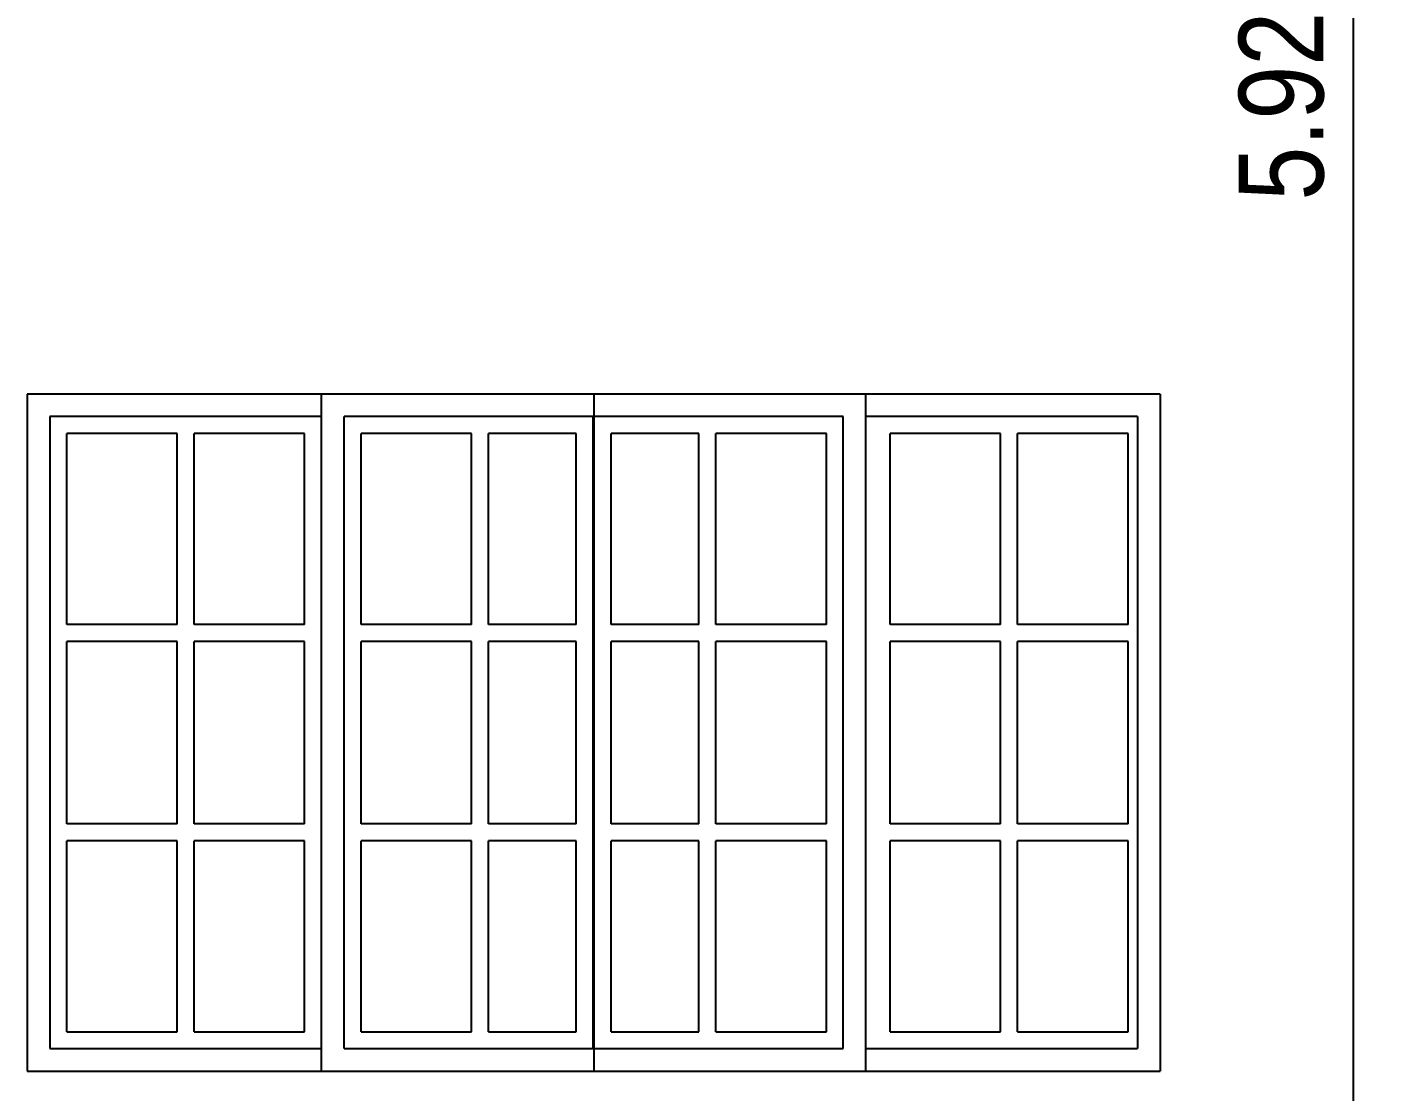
# Model space of a CAD drawing. Extents: x -109 to 1815, y -14679 to 345.
# Drawn here: x -96.356 to -93.944, y -54.396 to -52.51 of the extents above; entities that cross this region are included whole.
import ezdxf

# ---------------------------------------------------------------- set-up
doc = ezdxf.new("R2010")
doc.units = 0
doc.header["$MEASUREMENT"] = 0
doc.layers.get('0').update_dxf_attribs({"linetype": 'CONTINUOUS'})
doc.layers.get('DEFPOINTS').update_dxf_attribs({"linetype": 'CONTINUOUS'})
doc.layers.add('COTA', color=1, linetype='CONTINUOUS')
doc.layers.add('linha-vista-3', color=1, linetype='CONTINUOUS')
doc.styles.add('SIMPLEX', font='techl___.ttf')
doc.dimstyles.new('50model', dxfattribs={"dimtxt": 0.15, "dimasz": 0.2, "dimexe": 0.08, "dimexo": 0.2, "dimgap": 0.05, "dimtad": 1, "dimzin": 4, "dimdsep": 46, "dimtxsty": 'SIMPLEX', "dimblk1": 'DOTSMALL', "dimblk2": 'DOTSMALL', "dimsah": 1, "dimcen": 0.2, "dimadec": 0, "dimazin": 0, "dimtfac": 1, "dimtmove": 2, "dimatfit": 3, "dimldrblk": 'DOTSMALL', "dimfxl": 1, "dimtvp": 1, "dimtolj": 1, "dimtzin": 0, "dimarcsym": 0})

# ---------------------------------------------------------------- blocks, each defined once
blk = doc.blocks.new('_DOTSMALL')
at = {"color": 0, "linetype": 'ByBlock', "ltscale": 0.05, "const_width": 0.5}
blk.add_lwpolyline([(-0.0625, 0, 1), (0.0625, 0, 1)], format="xyb", close=True, dxfattribs=at)
blk = doc.blocks.new('*D160')
at = {"layer": 'COTA', "color": 0, "lineweight": -2, "transparency": 16777216}
for p, q in [((-94.1906, -49.6897), (-94.0864, -49.6897)), ((-94.0064, -55.6097), (-94.0064, -49.6897)), ((-94.1906, -55.6097), (-94.0864, -55.6097))]:
    blk.add_line(p, q, dxfattribs=at)
at = {"layer": 'DEFPOINTS', "color": 0, "transparency": 16777216}
for p in [(-94.0064, -49.6897), (-93.9906, -49.6897), (-93.9906, -55.6097)]:
    blk.add_point(p, dxfattribs=at)
at = {"layer": 'COTA', "color": 0, "lineweight": -2, "transparency": 16777216, "xscale": 0.2, "yscale": 0.2, "zscale": 0.2}
for p, rotation in [((-94.0064, -49.6897), 90), ((-94.0064, -55.6097), 270)]:
    blk.add_blockref('_DOTSMALL', p, dxfattribs=dict(at, rotation=rotation))
at = {"layer": 'COTA', "color": 0, "transparency": 16777216, "insert": (-94.1335, -52.6497), "char_height": 0.15, "attachment_point": 5, "rotation": 90, "style": 'SIMPLEX'}
blk.add_mtext('\\A1;5.92', dxfattribs=at)

msp = doc.modelspace()

# ---------------------------------------------------------------- linework, layer by layer
at = {"layer": 'COTA'}
msp.add_line((-96.3489, -54.3597), (-94.3489, -54.3597), dxfattribs=at)
at = {"layer": 'linha-vista-3'}
for p, q in [((-94.3489, -53.1597), (-96.3558, -53.1597)), ((-96.3558, -53.1597), (-96.3558, -54.3597)), ((-95.8345, -54.3597), (-95.8345, -53.1597)), ((-95.3515, -54.3597), (-95.3515, -53.1597)), ((-94.8702, -54.3597), (-94.8702, -53.1597)), ((-94.3489, -53.1597), (-94.3489, -54.3597)), ((-95.8345, -53.1997), (-96.3158, -53.1997)), ((-96.3158, -53.1997), (-96.3158, -54.3197)), ((-95.3532, -53.1997), (-95.7945, -53.1997)), ((-95.7945, -54.3197), (-95.7945, -53.1997)), ((-95.3532, -54.3197), (-95.3532, -53.1997)), ((-94.9102, -53.1997), (-95.3515, -53.1997)), ((-95.3515, -54.3197), (-95.3515, -53.1997)), ((-95.3515, -54.3197), (-95.3515, -53.1997)), ((-94.9102, -54.3197), (-94.9102, -53.1997)), ((-94.3889, -53.1997), (-94.8702, -53.1997)), ((-94.3889, -53.1997), (-94.3889, -54.3197)), ((-96.0901, -53.2297), (-96.2858, -53.2297)), ((-96.2858, -53.568), (-96.2858, -53.2297)), ((-96.0901, -53.568), (-96.0901, -53.2297)), ((-95.8645, -53.2297), (-96.0601, -53.2297)), ((-96.0601, -53.568), (-96.0601, -53.2297)), ((-95.8645, -53.568), (-95.8645, -53.2297)), ((-95.7645, -53.568), (-95.7645, -53.2297)), ((-95.5689, -53.2297), (-95.7645, -53.2297)), ((-95.5689, -53.568), (-95.5689, -53.2297)), ((-95.5389, -53.568), (-95.5389, -53.2297)), ((-95.3832, -53.2297), (-95.5389, -53.2297)), ((-95.3832, -53.568), (-95.3832, -53.2297)), ((-95.1658, -53.2297), (-95.3215, -53.2297)), ((-95.3215, -53.568), (-95.3215, -53.2297)), ((-95.1658, -53.568), (-95.1658, -53.2297)), ((-94.9402, -53.2297), (-95.1358, -53.2297)), ((-95.1358, -53.568), (-95.1358, -53.2297)), ((-94.9402, -53.568), (-94.9402, -53.2297)), ((-94.6314, -53.2297), (-94.827, -53.2297)), ((-94.827, -53.568), (-94.827, -53.2297)), ((-94.6314, -53.568), (-94.6314, -53.2297)), ((-94.6014, -53.568), (-94.6014, -53.2297)), ((-94.4057, -53.2297), (-94.6014, -53.2297)), ((-94.4057, -53.568), (-94.4057, -53.2297)), ((-96.0901, -53.568), (-96.2858, -53.568)), ((-95.8645, -53.568), (-96.0601, -53.568)), ((-95.5689, -53.568), (-95.7645, -53.568)), ((-95.3832, -53.568), (-95.5389, -53.568)), ((-95.1658, -53.568), (-95.3215, -53.568)), ((-94.9402, -53.568), (-95.1358, -53.568)), ((-94.6314, -53.568), (-94.827, -53.568)), ((-94.4057, -53.568), (-94.6014, -53.568)), ((-96.2858, -53.9214), (-96.2858, -53.598)), ((-96.0901, -53.598), (-96.2858, -53.598)), ((-96.0901, -53.9214), (-96.0901, -53.598)), ((-95.8645, -53.598), (-96.0601, -53.598)), ((-96.0601, -53.9214), (-96.0601, -53.598)), ((-95.8645, -53.9214), (-95.8645, -53.598)), ((-95.5689, -53.598), (-95.7645, -53.598)), ((-95.7645, -53.9214), (-95.7645, -53.598)), ((-95.5689, -53.9214), (-95.5689, -53.598)), ((-95.5389, -53.9214), (-95.5389, -53.598)), ((-95.3832, -53.598), (-95.5389, -53.598)), ((-95.3832, -53.9214), (-95.3832, -53.598)), ((-95.1658, -53.598), (-95.3215, -53.598)), ((-95.3215, -53.9214), (-95.3215, -53.598)), ((-95.1658, -53.9214), (-95.1658, -53.598)), ((-94.9402, -53.598), (-95.1358, -53.598)), ((-95.1358, -53.9214), (-95.1358, -53.598)), ((-94.9402, -53.9214), (-94.9402, -53.598)), ((-94.6314, -53.598), (-94.827, -53.598)), ((-94.827, -53.9214), (-94.827, -53.598)), ((-94.6314, -53.9214), (-94.6314, -53.598)), ((-94.6014, -53.9214), (-94.6014, -53.598)), ((-94.4057, -53.598), (-94.6014, -53.598)), ((-94.4057, -53.9214), (-94.4057, -53.598)), ((-96.0901, -53.9214), (-96.2858, -53.9214)), ((-95.8645, -53.9214), (-96.0601, -53.9214)), ((-95.5689, -53.9214), (-95.7645, -53.9214)), ((-95.3832, -53.9214), (-95.5389, -53.9214)), ((-95.1658, -53.9214), (-95.3215, -53.9214)), ((-94.9402, -53.9214), (-95.1358, -53.9214)), ((-94.6314, -53.9214), (-94.827, -53.9214)), ((-94.4057, -53.9214), (-94.6014, -53.9214)), ((-96.0901, -53.9514), (-96.2858, -53.9514)), ((-96.2858, -54.2897), (-96.2858, -53.9514)), ((-96.0901, -54.2897), (-96.0901, -53.9514)), ((-95.8645, -53.9514), (-96.0601, -53.9514)), ((-96.0601, -54.2897), (-96.0601, -53.9514)), ((-95.8645, -54.2897), (-95.8645, -53.9514)), ((-95.5689, -53.9514), (-95.7645, -53.9514)), ((-95.7645, -54.2897), (-95.7645, -53.9514)), ((-95.5689, -54.2897), (-95.5689, -53.9514)), ((-95.3832, -53.9514), (-95.5389, -53.9514)), ((-95.5389, -54.2897), (-95.5389, -53.9514)), ((-95.3832, -54.2897), (-95.3832, -53.9514)), ((-95.1658, -53.9514), (-95.3215, -53.9514)), ((-95.3215, -54.2897), (-95.3215, -53.9514)), ((-95.1658, -54.2897), (-95.1658, -53.9514)), ((-94.9402, -53.9514), (-95.1358, -53.9514)), ((-95.1358, -54.2897), (-95.1358, -53.9514)), ((-94.9402, -54.2897), (-94.9402, -53.9514)), ((-94.6314, -53.9514), (-94.827, -53.9514)), ((-94.827, -54.2897), (-94.827, -53.9514)), ((-94.6314, -54.2897), (-94.6314, -53.9514)), ((-94.4057, -53.9514), (-94.6014, -53.9514)), ((-94.6014, -54.2897), (-94.6014, -53.9514)), ((-94.4057, -54.2897), (-94.4057, -53.9514)), ((-96.2858, -54.2897), (-96.0901, -54.2897)), ((-96.0601, -54.2897), (-95.8645, -54.2897)), ((-95.7645, -54.2897), (-95.5689, -54.2897)), ((-95.5389, -54.2897), (-95.3832, -54.2897)), ((-95.3215, -54.2897), (-95.1658, -54.2897)), ((-95.1358, -54.2897), (-94.9402, -54.2897)), ((-94.827, -54.2897), (-94.6314, -54.2897)), ((-94.6014, -54.2897), (-94.4057, -54.2897)), ((-96.3158, -54.3197), (-95.8345, -54.3197)), ((-95.7945, -54.3197), (-95.3532, -54.3197)), ((-95.3515, -54.3197), (-94.9102, -54.3197)), ((-94.8702, -54.3197), (-94.3889, -54.3197)), ((-96.3558, -54.3597), (-94.3489, -54.3597))]:
    msp.add_line(p, q, dxfattribs=at)

# ---------------------------------------------------------------- dimensions: what is measured, and where the dimension line sits
at = {"layer": 'COTA'}
dim = msp.add_linear_dim(base=(-94.0064, -49.6897), p1=(-93.9906, -55.6097), p2=(-93.9906, -49.6897), angle=90, dimstyle='50model', dxfattribs=at)
dim.commit()
dim.dimension.update_dxf_attribs({"geometry": '*D160', "text_midpoint": (-94.1335, -52.6497)})

doc.saveas('drawing.dxf')
